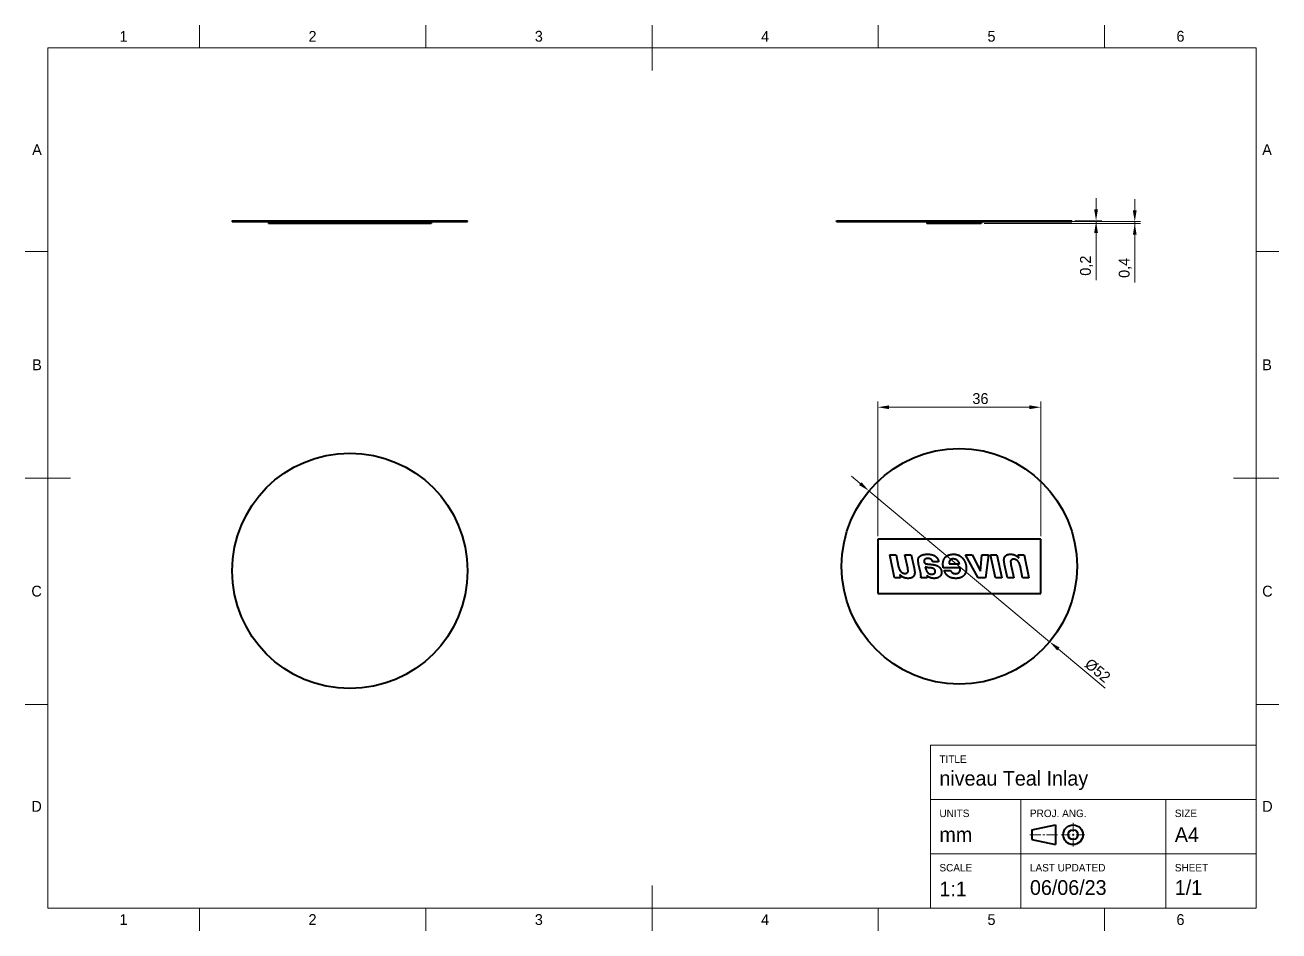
# Model space of a CAD drawing. Header units: millimetres. Extents: x 15 to 292, y 5 to 205.
import ezdxf

# ---------------------------------------------------------------- set-up
doc = ezdxf.new("R2010")
doc.units = ezdxf.units.MM
for name, color, linetype in [('Annotations', 7, 'Continuous'), ('Border', 7, 'Continuous'), ('Geometries', 7, 'Continuous')]:
    doc.layers.add(name, color=color, linetype=linetype)
doc.styles.add('Shapr0', font='txt', dxfattribs={"height": 2.3925})
doc.styles.add('Shapr1', font='txt', dxfattribs={"height": 2.3925})
doc.styles.add('Shapr3', font='txt', dxfattribs={"height": 2.3925})
doc.styles.add('Shapr5', font='txt', dxfattribs={"height": 2.3925})
doc.dimstyles.new('ISO-25', dxfattribs={"dimtxt": 2.5, "dimasz": 2.5, "dimexe": 1.25, "dimexo": 0.625, "dimtad": 1, "dimtxsty": 'Standard', "dimcen": 2.5, "dimadec": 0, "dimazin": 0, "dimtfac": 1, "dimtmove": 0, "dimatfit": 3, "dimfxl": 1, "dimarcsym": 0})

# ---------------------------------------------------------------- blocks, each defined once
blk = doc.blocks.new('*D2')
at = {"layer": 'Annotations', "color": 0, "linetype": 'Continuous', "lineweight": 15}
for p, q in [((199.51, 103.76), (197.59, 105.37)), ((201.43, 102.16), (241.35, 68.84)), ((243.27, 67.24), (253.59, 58.63))]:
    blk.add_line(p, q, dxfattribs=at)
at = {"layer": 'Annotations', "color": 0}
for points in [[(199.25, 103.44), (199.78, 104.08), (201.43, 102.16)], [(243.54, 67.56), (243.01, 66.92), (241.35, 68.84)]]:
    blk.add_solid(points, dxfattribs=at)
at = {"layer": 'Defpoints', "color": 0}
for p in [(201.43, 102.16), (241.35, 68.84)]:
    blk.add_point(p, dxfattribs=at)
at = {"layer": 'Annotations', "color": 0, "lineweight": 15, "insert": (251.95, 62.47), "char_height": 2.393, "attachment_point": 5, "rotation": 320.148, "style": 'Shapr5'}
blk.add_mtext('\\A1;%%c52', dxfattribs=at)
blk = doc.blocks.new('*D3')
at = {"layer": 'Annotations', "color": 0, "linetype": 'Continuous', "lineweight": 15}
for p, q in [((203.39, 92.13), (203.39, 121.87)), ((236.89, 120.62), (205.89, 120.62)), ((239.39, 92.13), (239.39, 121.87))]:
    blk.add_line(p, q, dxfattribs=at)
at = {"layer": 'Annotations', "color": 0}
for points in [[(205.89, 121.04), (205.89, 120.21), (203.39, 120.62)], [(236.89, 120.21), (236.89, 121.04), (239.39, 120.62)]]:
    blk.add_solid(points, dxfattribs=at)
at = {"layer": 'Defpoints', "color": 0}
for p in [(203.39, 120.62), (203.39, 91.5), (239.39, 91.5)]:
    blk.add_point(p, dxfattribs=at)
at = {"layer": 'Annotations', "color": 0, "lineweight": 15, "insert": (226.06, 122.52), "char_height": 2.393, "attachment_point": 5, "style": 'Shapr5'}
blk.add_mtext('\\A1;36', dxfattribs=at)
blk = doc.blocks.new('*D4')
at = {"layer": 'Annotations', "color": 0, "linetype": 'Continuous', "lineweight": 15}
for p, q in [((251.6, 164.3), (251.6, 166.8)), ((246.88, 161.8), (252.85, 161.8)), ((246.88, 161.6), (252.85, 161.6)), ((251.6, 161.6), (251.6, 161.8)), ((251.6, 161.6), (251.6, 148.67)), ((251.6, 159.1), (251.6, 156.6))]:
    blk.add_line(p, q, dxfattribs=at)
at = {"layer": 'Annotations', "color": 0}
for points in [[(251.19, 164.3), (252.02, 164.3), (251.6, 161.8)], [(252.02, 159.1), (251.19, 159.1), (251.6, 161.6)]]:
    blk.add_solid(points, dxfattribs=at)
at = {"layer": 'Defpoints', "color": 0}
for p in [(246.25, 161.8), (246.25, 161.6), (251.6, 161.8)]:
    blk.add_point(p, dxfattribs=at)
at = {"layer": 'Annotations', "color": 0, "lineweight": 15, "insert": (249.48, 151.88), "char_height": 2.393, "attachment_point": 5, "rotation": 90, "style": 'Shapr3'}
blk.add_mtext('\\A1;0,2', dxfattribs=at)
blk = doc.blocks.new('*D5')
at = {"layer": 'Annotations', "color": 0, "linetype": 'Continuous', "lineweight": 15}
for p, q in [((260.15, 164.1), (260.15, 166.6)), ((226.88, 161.6), (261.4, 161.6)), ((226.88, 161.2), (261.4, 161.2)), ((260.15, 161.2), (260.15, 161.6)), ((260.15, 161.2), (260.15, 148.14)), ((260.15, 158.7), (260.15, 156.2))]:
    blk.add_line(p, q, dxfattribs=at)
at = {"layer": 'Annotations', "color": 0}
for points in [[(259.73, 164.1), (260.57, 164.1), (260.15, 161.6)], [(260.57, 158.7), (259.73, 158.7), (260.15, 161.2)]]:
    blk.add_solid(points, dxfattribs=at)
at = {"layer": 'Defpoints', "color": 0}
for p in [(226.25, 161.6), (226.25, 161.2), (260.15, 161.6)]:
    blk.add_point(p, dxfattribs=at)
at = {"layer": 'Annotations', "color": 0, "lineweight": 15, "insert": (258.03, 151.4), "char_height": 2.393, "attachment_point": 5, "rotation": 90, "style": 'Shapr3'}
blk.add_mtext('\\A1;0,4', dxfattribs=at)
blk = doc.blocks.new('*U6')
at = {"layer": 'Border', "linetype": 'Continuous', "lineweight": 15}
for p, q in [((287, 46), (215, 46)), ((215, 10), (215, 46)), ((287, 10), (287, 46)), ((287, 34), (215, 34)), ((235, 10), (235, 34)), ((267, 10), (267, 34)), ((246.53, 26.88), (246.53, 28.83)), ((237, 26.23), (239.38, 26.23)), ((239.82, 26.23), (240.25, 26.23)), ((243.07, 26.23), (240.68, 26.23)), ((245.88, 26.23), (243.93, 26.23)), ((246.32, 26.23), (246.75, 26.23)), ((246.53, 26.02), (246.53, 26.45)), ((246.53, 25.58), (246.53, 23.63)), ((247.18, 26.23), (249.13, 26.23)), ((287, 22), (215, 22)), ((287, 10), (215, 10))]:
    blk.add_line(p, q, dxfattribs=at)
at = {"layer": 'Border', "linetype": 'Continuous', "lineweight": 40}
for p, q in [((237.43, 27.32), (242.63, 28.4)), ((242.63, 28.4), (242.63, 24.07)), ((237.43, 27.32), (237.43, 25.15)), ((237.43, 25.15), (242.63, 24.07))]:
    blk.add_line(p, q, dxfattribs=at)
for radius in [2.17, 1.08]:
    blk.add_circle((246.53, 26.23), radius, dxfattribs=at)

msp = doc.modelspace()

# ---------------------------------------------------------------- linework, layer by layer
at = {"layer": 'Border', "linetype": 'Continuous', "lineweight": 15}
for p, q in [((53.5, 200), (53.5, 205)), ((103.5, 200), (103.5, 205)), ((153.5, 195), (153.5, 205)), ((203.5, 200), (203.5, 205)), ((253.5, 200), (253.5, 205)), ((287, 200), (20, 200)), ((20, 200), (20, 10)), ((287, 10), (287, 200)), ((20, 155), (15, 155)), ((287, 155), (292, 155)), ((25, 105), (15, 105)), ((282, 105), (292, 105)), ((20, 55), (15, 55)), ((287, 55), (292, 55)), ((153.5, 15), (153.5, 5)), ((20, 10), (287, 10)), ((53.5, 10), (53.5, 5)), ((103.5, 10), (103.5, 5)), ((203.5, 10), (203.5, 5)), ((253.5, 10), (253.5, 5))]:
    msp.add_line(p, q, dxfattribs=at)
at = {"layer": 'Geometries', "linetype": 'Continuous', "lineweight": 40}
for p, q in [((60.75, 161.6), (60.75, 161.8)), ((60.75, 161.8), (112.75, 161.8)), ((60.75, 161.6), (68.75, 161.6)), ((68.75, 161.6), (68.75, 161.2)), ((68.75, 161.6), (104.75, 161.6)), ((104.75, 161.2), (68.75, 161.2)), ((104.75, 161.6), (104.75, 161.2)), ((104.75, 161.6), (112.75, 161.6)), ((112.75, 161.6), (112.75, 161.8)), ((194.25, 161.6), (194.25, 161.8)), ((194.25, 161.8), (246.25, 161.8)), ((194.25, 161.6), (214.25, 161.6)), ((214.25, 161.6), (214.25, 161.2)), ((214.25, 161.6), (226.25, 161.6)), ((226.25, 161.2), (214.25, 161.2)), ((226.25, 161.6), (226.25, 161.2)), ((226.25, 161.6), (246.25, 161.6)), ((246.25, 161.6), (246.25, 161.8)), ((203.393, 91.501), (203.393, 79.501)), ((239.393, 91.501), (203.393, 91.501)), ((239.393, 79.501), (239.393, 91.501)), ((206.03, 88.034), (207.422, 88.034)), ((207.089, 82.965), (206.03, 88.034)), ((207.422, 88.034), (207.991, 85.337)), ((209.373, 88.034), (210.765, 88.034)), ((209.991, 85.063), (209.373, 88.034)), ((210.765, 88.034), (211.393, 85.063)), ((212.863, 83.945), (212.412, 85.984)), ((216.814, 86.494), (215.51, 86.494)), ((219.118, 86.043), (221.442, 86.043)), ((222.795, 88.034), (224.265, 88.034)), ((225.569, 82.965), (222.795, 88.034)), ((224.265, 88.034), (226.059, 84.426)), ((226.079, 84.426), (226.393, 88.034)), ((226.393, 88.034), (227.824, 88.034)), ((227.824, 88.034), (227.157, 82.965)), ((229.373, 82.965), (228.295, 88.034)), ((228.295, 88.034), (229.697, 88.034)), ((229.697, 88.034), (230.765, 82.965)), ((232.03, 82.965), (231.403, 85.935)), ((232.804, 85.935), (233.422, 82.965)), ((234.373, 88.034), (235.706, 88.034)), ((234.53, 87.328), (234.373, 88.034)), ((234.51, 87.328), (234.53, 87.328)), ((235.706, 88.034), (236.755, 82.965)), ((208.265, 83.671), (208.422, 82.965)), ((208.285, 83.671), (208.265, 83.671)), ((213.873, 85.396), (214.01, 84.906)), ((214.275, 83.465), (214.275, 82.965)), ((221.589, 85.161), (217.854, 85.161)), ((218.05, 84.573), (219.442, 84.573)), ((221.599, 84.867), (221.599, 84.994)), ((226.059, 84.426), (226.079, 84.426)), ((235.373, 82.965), (234.804, 85.661)), ((208.422, 82.965), (207.089, 82.965)), ((214.275, 82.965), (212.883, 82.965)), ((227.157, 82.965), (225.569, 82.965)), ((230.765, 82.965), (229.373, 82.965)), ((233.422, 82.965), (232.03, 82.965)), ((236.755, 82.965), (235.373, 82.965)), ((203.393, 79.501), (239.393, 79.501))]:
    msp.add_line(p, q, dxfattribs=at)
at = {"layer": 'Geometries', "linetype": 'Continuous', "lineweight": 40, "flags": 128}
for points in [[(212.304, 86.837), (212.304, 86.868), (212.304, 86.898), (212.305, 86.927), (212.306, 86.956), (212.308, 86.985), (212.31, 87.012), (212.312, 87.04), (212.316, 87.067), (212.319, 87.093), (212.324, 87.119), (212.328, 87.146), (212.334, 87.171), (212.34, 87.196), (212.346, 87.221), (212.353, 87.246), (212.361, 87.27), (212.369, 87.293), (212.377, 87.316), (212.386, 87.339), (212.396, 87.361), (212.406, 87.382), (212.416, 87.404), (212.427, 87.424), (212.439, 87.445), (212.451, 87.465), (212.464, 87.484), (212.477, 87.503), (212.491, 87.522), (212.505, 87.54), (212.519, 87.558), (212.534, 87.576), (212.549, 87.593), (212.569, 87.615), (212.589, 87.637), (212.61, 87.658), (212.631, 87.678), (212.652, 87.698), (212.674, 87.717), (212.697, 87.736), (212.718, 87.753), (212.739, 87.77), (212.761, 87.786), (212.783, 87.802), (212.805, 87.817), (212.828, 87.832), (212.854, 87.848), (212.88, 87.863), (212.906, 87.878), (212.933, 87.893), (212.96, 87.907), (212.988, 87.92), (213.016, 87.933), (213.047, 87.947), (213.079, 87.96), (213.111, 87.973), (213.143, 87.986), (213.176, 87.998), (213.215, 88.011), (213.254, 88.024), (213.294, 88.036), (213.334, 88.048), (213.375, 88.059), (213.416, 88.07), (213.455, 88.079), (213.494, 88.087), (213.534, 88.095), (213.574, 88.103), (213.615, 88.11), (213.649, 88.115), (213.683, 88.12), (213.718, 88.124), (213.752, 88.129), (213.786, 88.133), (213.82, 88.137), (213.874, 88.142), (213.927, 88.148), (213.98, 88.152), (214.031, 88.156), (214.081, 88.16), (214.132, 88.163), (214.182, 88.165), (214.232, 88.167), (214.28, 88.169), (214.329, 88.17), (214.377, 88.171), (214.424, 88.171), (214.481, 88.17), (214.537, 88.169), (214.594, 88.167), (214.649, 88.164), (214.705, 88.161), (214.76, 88.157), (214.813, 88.152), (214.865, 88.147), (214.917, 88.141), (214.969, 88.134), (215.021, 88.127), (215.072, 88.119), (215.124, 88.111), (215.175, 88.101), (215.21, 88.095), (215.246, 88.087), (215.281, 88.08), (215.316, 88.072), (215.351, 88.063), (215.385, 88.055), (215.419, 88.045), (215.452, 88.036), (215.485, 88.026), (215.52, 88.014), (215.555, 88.003), (215.59, 87.99), (215.624, 87.977), (215.658, 87.964), (215.691, 87.95), (215.723, 87.937), (215.754, 87.923), (215.785, 87.909), (215.815, 87.894), (215.845, 87.879), (215.875, 87.863), (215.904, 87.847), (215.934, 87.83), (215.962, 87.813), (215.991, 87.796), (216.019, 87.778), (216.046, 87.76), (216.073, 87.742), (216.099, 87.723), (216.128, 87.702), (216.156, 87.68), (216.183, 87.658), (216.21, 87.635), (216.236, 87.612), (216.263, 87.588), (216.287, 87.566), (216.311, 87.542), (216.334, 87.518), (216.357, 87.494), (216.38, 87.469), (216.402, 87.444), (216.424, 87.418), (216.446, 87.392), (216.467, 87.365), (216.487, 87.338), (216.503, 87.317), (216.519, 87.295), (216.535, 87.272), (216.55, 87.25), (216.565, 87.226), (216.582, 87.198), (216.599, 87.169), (216.615, 87.14), (216.63, 87.11), (216.646, 87.079), (216.66, 87.048), (216.673, 87.018), (216.686, 86.987), (216.698, 86.956), (216.71, 86.925), (216.721, 86.893), (216.732, 86.859), (216.743, 86.823), (216.754, 86.788), (216.763, 86.752), (216.772, 86.715), (216.781, 86.678), (216.789, 86.642), (216.796, 86.606), (216.802, 86.569), (216.809, 86.532), (216.814, 86.494)], [(212.412, 85.984), (212.403, 86.028), (212.394, 86.071), (212.385, 86.114), (212.377, 86.156), (212.369, 86.198), (212.362, 86.239), (212.355, 86.279), (212.349, 86.316), (212.344, 86.353), (212.339, 86.388), (212.334, 86.424), (212.329, 86.459), (212.325, 86.494), (212.322, 86.528), (212.318, 86.561), (212.315, 86.595), (212.313, 86.628), (212.31, 86.66), (212.309, 86.692), (212.307, 86.729), (212.305, 86.766), (212.305, 86.802), (212.304, 86.837)], [(215.51, 86.494), (215.506, 86.518), (215.501, 86.541), (215.496, 86.564), (215.49, 86.586), (215.484, 86.608), (215.477, 86.63), (215.47, 86.65), (215.463, 86.669), (215.456, 86.689), (215.448, 86.708), (215.44, 86.726), (215.431, 86.746), (215.421, 86.765), (215.411, 86.783), (215.401, 86.801), (215.39, 86.819), (215.379, 86.837), (215.368, 86.853), (215.356, 86.868), (215.344, 86.884), (215.332, 86.899), (215.32, 86.914), (215.306, 86.929), (215.292, 86.944), (215.277, 86.958), (215.262, 86.972), (215.246, 86.986), (215.231, 86.999), (215.215, 87.012), (215.199, 87.023), (215.183, 87.035), (215.167, 87.046), (215.15, 87.057), (215.125, 87.072), (215.1, 87.086), (215.075, 87.099), (215.05, 87.112), (215.024, 87.125), (214.998, 87.136), (214.972, 87.147), (214.946, 87.158), (214.919, 87.168), (214.892, 87.177), (214.864, 87.185), (214.837, 87.193), (214.809, 87.201), (214.781, 87.207), (214.753, 87.213), (214.725, 87.218), (214.697, 87.223), (214.667, 87.227), (214.638, 87.231), (214.608, 87.234), (214.578, 87.236), (214.547, 87.238), (214.517, 87.239), (214.486, 87.239), (214.458, 87.239), (214.43, 87.239), (214.401, 87.237), (214.373, 87.236), (214.344, 87.234), (214.315, 87.231), (214.286, 87.228), (214.256, 87.224), (214.227, 87.22), (214.205, 87.217), (214.183, 87.213), (214.161, 87.21), (214.14, 87.205), (214.119, 87.2), (214.097, 87.195), (214.077, 87.189), (214.054, 87.182), (214.031, 87.175), (214.009, 87.167), (213.987, 87.158), (213.965, 87.149), (213.945, 87.14), (213.926, 87.131), (213.907, 87.121), (213.888, 87.111), (213.87, 87.101), (213.852, 87.089), (213.834, 87.078), (213.819, 87.067), (213.803, 87.055), (213.789, 87.043), (213.774, 87.03), (213.76, 87.018), (213.746, 87.004), (213.734, 86.991), (213.721, 86.978), (213.709, 86.964), (213.698, 86.949), (213.689, 86.938), (213.68, 86.926), (213.672, 86.914), (213.664, 86.901), (213.657, 86.888), (213.65, 86.875), (213.643, 86.861), (213.637, 86.846), (213.631, 86.832), (213.626, 86.817), (213.622, 86.801), (213.617, 86.786), (213.613, 86.77), (213.61, 86.753), (213.607, 86.736), (213.605, 86.718), (213.602, 86.7), (213.601, 86.682), (213.6, 86.663), (213.599, 86.645), (213.599, 86.625), (213.599, 86.606), (213.599, 86.585), (213.6, 86.564), (213.602, 86.543), (213.604, 86.523), (213.606, 86.504), (213.609, 86.485), (213.613, 86.466), (213.617, 86.448), (213.621, 86.431), (213.626, 86.414), (213.631, 86.397), (213.637, 86.381), (213.644, 86.366), (213.65, 86.35), (213.658, 86.336), (213.665, 86.322), (213.674, 86.308), (213.682, 86.295), (213.692, 86.283), (213.701, 86.271), (213.711, 86.259), (213.722, 86.248), (213.733, 86.237), (213.745, 86.227), (213.758, 86.215), (213.773, 86.204), (213.787, 86.193), (213.803, 86.182), (213.819, 86.172), (213.836, 86.162), (213.853, 86.152), (213.871, 86.143), (213.891, 86.133), (213.911, 86.124), (213.932, 86.115), (213.953, 86.107), (213.976, 86.098), (213.998, 86.09), (214.019, 86.084), (214.039, 86.078), (214.06, 86.072), (214.082, 86.066), (214.104, 86.06), (214.127, 86.055), (214.149, 86.049), (214.173, 86.044), (214.196, 86.039), (214.225, 86.033), (214.255, 86.028), (214.285, 86.022), (214.316, 86.017), (214.347, 86.012), (214.38, 86.007), (214.411, 86.003), (214.444, 85.999), (214.476, 85.995), (214.51, 85.991), (214.544, 85.987), (214.578, 85.984), (214.613, 85.98), (214.648, 85.977), (214.684, 85.974), (214.721, 85.971), (214.759, 85.968), (214.798, 85.964), (214.837, 85.961), (214.877, 85.957), (214.918, 85.953), (214.959, 85.949), (215.001, 85.945), (215.043, 85.941), (215.087, 85.936), (215.13, 85.932), (215.175, 85.927), (215.22, 85.922), (215.266, 85.917), (215.309, 85.912), (215.352, 85.907), (215.396, 85.902), (215.44, 85.897), (215.485, 85.892), (215.53, 85.886)], [(215.53, 85.886), (215.573, 85.881), (215.616, 85.876), (215.658, 85.87), (215.7, 85.863), (215.742, 85.856), (215.782, 85.849), (215.823, 85.842), (215.867, 85.833), (215.91, 85.824), (215.953, 85.814), (215.995, 85.804), (216.037, 85.794), (216.078, 85.783), (216.119, 85.772), (216.159, 85.76), (216.198, 85.748), (216.237, 85.735), (216.275, 85.722), (216.312, 85.709), (216.349, 85.695), (216.385, 85.681), (216.418, 85.667), (216.45, 85.653), (216.482, 85.639), (216.514, 85.624), (216.545, 85.609), (216.575, 85.594), (216.605, 85.578), (216.638, 85.56), (216.67, 85.542), (216.701, 85.523), (216.732, 85.504), (216.763, 85.485), (216.792, 85.464), (216.822, 85.444), (216.85, 85.423), (216.878, 85.402), (216.906, 85.38), (216.932, 85.358), (216.958, 85.336), (216.984, 85.313), (217.008, 85.29), (217.032, 85.267), (217.054, 85.244), (217.076, 85.221), (217.098, 85.197), (217.118, 85.173), (217.138, 85.149), (217.157, 85.126), (217.175, 85.102), (217.192, 85.078), (217.209, 85.054), (217.225, 85.029), (217.242, 85.003), (217.258, 84.976), (217.273, 84.949), (217.288, 84.921), (217.302, 84.894), (217.316, 84.865), (217.328, 84.838), (217.34, 84.811), (217.351, 84.784), (217.362, 84.756), (217.372, 84.728), (217.382, 84.697), (217.392, 84.667), (217.401, 84.636), (217.409, 84.605), (217.417, 84.573), (217.424, 84.541), (217.43, 84.51), (217.435, 84.48), (217.44, 84.448), (217.445, 84.417), (217.449, 84.385), (217.452, 84.351), (217.455, 84.317), (217.458, 84.282), (217.46, 84.247), (217.461, 84.212), (217.461, 84.176), (217.461, 84.147), (217.461, 84.119), (217.46, 84.091), (217.458, 84.063), (217.456, 84.035), (217.453, 84.008), (217.449, 83.978), (217.445, 83.948), (217.44, 83.918), (217.434, 83.888), (217.428, 83.859), (217.421, 83.83), (217.413, 83.801), (217.405, 83.774), (217.397, 83.748), (217.388, 83.722), (217.379, 83.696), (217.369, 83.67), (217.358, 83.644), (217.348, 83.62), (217.337, 83.596), (217.325, 83.572), (217.313, 83.549), (217.3, 83.526), (217.286, 83.503), (217.272, 83.481), (217.258, 83.459), (217.242, 83.436), (217.226, 83.413), (217.208, 83.391), (217.191, 83.369), (217.172, 83.348), (217.153, 83.327), (217.135, 83.307), (217.116, 83.287), (217.096, 83.268), (217.075, 83.249), (217.054, 83.23), (217.033, 83.212), (217.011, 83.194), (216.988, 83.177), (216.964, 83.159), (216.939, 83.141), (216.914, 83.124), (216.888, 83.107), (216.862, 83.091), (216.834, 83.075), (216.808, 83.061), (216.781, 83.046), (216.753, 83.032), (216.725, 83.019), (216.697, 83.006), (216.667, 82.993), (216.638, 82.98), (216.607, 82.968), (216.58, 82.958), (216.552, 82.948), (216.523, 82.938), (216.494, 82.929), (216.465, 82.92), (216.435, 82.911), (216.405, 82.903), (216.374, 82.896), (216.343, 82.889), (216.312, 82.882), (216.28, 82.876), (216.248, 82.87), (216.215, 82.865), (216.183, 82.86), (216.15, 82.856), (216.116, 82.852), (216.082, 82.849), (216.047, 82.846), (216.011, 82.843), (215.976, 82.841), (215.939, 82.84), (215.903, 82.838), (215.865, 82.838), (215.828, 82.837), (215.79, 82.838), (215.753, 82.838), (215.715, 82.84), (215.678, 82.842), (215.641, 82.844), (215.605, 82.847), (215.568, 82.85), (215.532, 82.854), (215.489, 82.86), (215.446, 82.866), (215.403, 82.873), (215.36, 82.881), (215.318, 82.889), (215.276, 82.899), (215.239, 82.907), (215.203, 82.916), (215.167, 82.926), (215.132, 82.936), (215.096, 82.947), (215.061, 82.958), (215.026, 82.97), (214.992, 82.982), (214.957, 82.995), (214.922, 83.008), (214.888, 83.023), (214.854, 83.037), (214.82, 83.053), (214.787, 83.069), (214.755, 83.086), (214.722, 83.103), (214.691, 83.121), (214.66, 83.14), (214.629, 83.159), (214.599, 83.179), (214.569, 83.199), (214.541, 83.22), (214.512, 83.242), (214.485, 83.264), (214.457, 83.286), (214.43, 83.31), (214.403, 83.334), (214.376, 83.359), (214.35, 83.384), (214.325, 83.411), (214.3, 83.437), (214.275, 83.465)], [(217.854, 85.161), (217.844, 85.212), (217.836, 85.262), (217.828, 85.313), (217.82, 85.363), (217.813, 85.412), (217.807, 85.46), (217.801, 85.508), (217.796, 85.556), (217.792, 85.603), (217.788, 85.651), (217.784, 85.698), (217.781, 85.745), (217.779, 85.792), (217.777, 85.838), (217.776, 85.884), (217.775, 85.93), (217.775, 85.975), (217.776, 86.02), (217.777, 86.065), (217.779, 86.109), (217.781, 86.152), (217.784, 86.195), (217.787, 86.238), (217.791, 86.276), (217.795, 86.315), (217.8, 86.352), (217.805, 86.39), (217.811, 86.427), (217.817, 86.464), (217.823, 86.499), (217.83, 86.534), (217.837, 86.569), (217.845, 86.603), (217.854, 86.637), (217.862, 86.67), (217.871, 86.703), (217.881, 86.735), (217.891, 86.767), (217.903, 86.805), (217.916, 86.842), (217.93, 86.878), (217.944, 86.914), (217.959, 86.95), (217.974, 86.985), (217.989, 87.018), (218.005, 87.051), (218.021, 87.083), (218.038, 87.115), (218.055, 87.146), (218.072, 87.176), (218.09, 87.207), (218.109, 87.237), (218.128, 87.267), (218.149, 87.298), (218.169, 87.327), (218.191, 87.356), (218.213, 87.385), (218.235, 87.413), (218.257, 87.44), (218.279, 87.466), (218.302, 87.491), (218.325, 87.517), (218.348, 87.541), (218.372, 87.565), (218.397, 87.589), (218.422, 87.612), (218.449, 87.636), (218.476, 87.659), (218.503, 87.682), (218.531, 87.704), (218.56, 87.726), (218.589, 87.747), (218.617, 87.767), (218.646, 87.786), (218.675, 87.805), (218.704, 87.824), (218.734, 87.841), (218.764, 87.859), (218.795, 87.876), (218.826, 87.892), (218.859, 87.909), (218.893, 87.925), (218.927, 87.941), (218.961, 87.956), (218.996, 87.97), (219.032, 87.984), (219.066, 87.997), (219.101, 88.01), (219.136, 88.022), (219.172, 88.033), (219.208, 88.044), (219.243, 88.055), (219.279, 88.065), (219.316, 88.074), (219.352, 88.083), (219.396, 88.094), (219.441, 88.103), (219.486, 88.112), (219.531, 88.12), (219.577, 88.128), (219.623, 88.135), (219.669, 88.142), (219.716, 88.147), (219.764, 88.152), (219.812, 88.157), (219.86, 88.161), (219.909, 88.164), (219.955, 88.167), (220.002, 88.168), (220.049, 88.17), (220.096, 88.171), (220.144, 88.171), (220.187, 88.17), (220.23, 88.169), (220.273, 88.168), (220.315, 88.166), (220.357, 88.163), (220.399, 88.16), (220.441, 88.156), (220.482, 88.151), (220.525, 88.146), (220.567, 88.14), (220.61, 88.134), (220.652, 88.126), (220.693, 88.118), (220.734, 88.11), (220.774, 88.101), (220.812, 88.092), (220.851, 88.082), (220.889, 88.071), (220.927, 88.06), (220.965, 88.049), (221.002, 88.037), (221.039, 88.024), (221.078, 88.01), (221.116, 87.995), (221.154, 87.98), (221.192, 87.964), (221.229, 87.947), (221.266, 87.93), (221.301, 87.913), (221.336, 87.895), (221.37, 87.877), (221.404, 87.859), (221.438, 87.84), (221.471, 87.821), (221.504, 87.801), (221.536, 87.781), (221.57, 87.76), (221.603, 87.738), (221.636, 87.716), (221.669, 87.693), (221.701, 87.67), (221.733, 87.647), (221.767, 87.62), (221.8, 87.594), (221.833, 87.567), (221.866, 87.539), (221.898, 87.511), (221.93, 87.482), (221.961, 87.453), (221.99, 87.425), (222.017, 87.398), (222.045, 87.369), (222.072, 87.341), (222.098, 87.312), (222.125, 87.282), (222.152, 87.25), (222.179, 87.218), (222.206, 87.185), (222.232, 87.152), (222.258, 87.118), (222.284, 87.084), (222.308, 87.05), (222.333, 87.015), (222.358, 86.978), (222.382, 86.941), (222.407, 86.903), (222.43, 86.866), (222.453, 86.827), (222.476, 86.788), (222.498, 86.749), (222.519, 86.71), (222.541, 86.67), (222.561, 86.63), (222.581, 86.589), (222.601, 86.548), (222.619, 86.509), (222.636, 86.469), (222.653, 86.429), (222.67, 86.389), (222.686, 86.349), (222.705, 86.301), (222.722, 86.254), (222.739, 86.205), (222.755, 86.157), (222.771, 86.108), (222.786, 86.059), (222.8, 86.01), (222.812, 85.965), (222.824, 85.92), (222.835, 85.875), (222.846, 85.829), (222.856, 85.784), (222.865, 85.738), (222.874, 85.692), (222.882, 85.646), (222.889, 85.6), (222.896, 85.554), (222.903, 85.507), (222.908, 85.461), (222.913, 85.417), (222.917, 85.372), (222.921, 85.328), (222.924, 85.284), (222.927, 85.239), (222.929, 85.189), (222.931, 85.138), (222.932, 85.087), (222.932, 85.036), (222.932, 84.996), (222.931, 84.956), (222.93, 84.917), (222.928, 84.878), (222.926, 84.839), (222.924, 84.8), (222.921, 84.762), (222.917, 84.724), (222.913, 84.686), (222.909, 84.649), (222.904, 84.612), (222.899, 84.575), (222.893, 84.539), (222.887, 84.503), (222.88, 84.468), (222.873, 84.433), (222.866, 84.398), (222.858, 84.364), (222.849, 84.326), (222.839, 84.29), (222.829, 84.253), (222.818, 84.218), (222.806, 84.182), (222.794, 84.146), (222.781, 84.11), (222.767, 84.075), (222.753, 84.041), (222.739, 84.007), (222.724, 83.973), (222.708, 83.94), (222.694, 83.91), (222.679, 83.88), (222.663, 83.851), (222.647, 83.822), (222.631, 83.794), (222.614, 83.766), (222.596, 83.736), (222.577, 83.706), (222.557, 83.677), (222.537, 83.648), (222.517, 83.62), (222.496, 83.592), (222.474, 83.565), (222.454, 83.541), (222.434, 83.517), (222.413, 83.493), (222.392, 83.469), (222.37, 83.447), (222.348, 83.424), (222.323, 83.4), (222.298, 83.376), (222.273, 83.353), (222.247, 83.331), (222.22, 83.308), (222.194, 83.287), (222.166, 83.266), (222.141, 83.247), (222.115, 83.228), (222.089, 83.21), (222.063, 83.193), (222.036, 83.176), (222.009, 83.159), (221.979, 83.141), (221.948, 83.124), (221.917, 83.107), (221.886, 83.091), (221.854, 83.075), (221.822, 83.06), (221.789, 83.045), (221.758, 83.032), (221.728, 83.02), (221.696, 83.008), (221.665, 82.996), (221.633, 82.985), (221.601, 82.974), (221.561, 82.961), (221.521, 82.949), (221.48, 82.938), (221.439, 82.927), (221.397, 82.917), (221.355, 82.907), (221.313, 82.898), (221.274, 82.89), (221.234, 82.883), (221.194, 82.876), (221.154, 82.87), (221.113, 82.865), (221.073, 82.86), (221.031, 82.855), (220.989, 82.851), (220.947, 82.848), (220.905, 82.845), (220.862, 82.842), (220.819, 82.84), (220.778, 82.839), (220.737, 82.838), (220.695, 82.837), (220.654, 82.837), (220.612, 82.838), (220.565, 82.839), (220.518, 82.84), (220.471, 82.841), (220.425, 82.843), (220.38, 82.846), (220.335, 82.849), (220.29, 82.852), (220.25, 82.855), (220.21, 82.859), (220.171, 82.863), (220.132, 82.868), (220.093, 82.873), (220.055, 82.878), (220.018, 82.883), (219.98, 82.889), (219.944, 82.895), (219.907, 82.902), (219.871, 82.909), (219.836, 82.916), (219.795, 82.925), (219.754, 82.935), (219.714, 82.945), (219.674, 82.955), (219.638, 82.965), (219.602, 82.976), (219.567, 82.987), (219.532, 82.998), (219.498, 83.01), (219.463, 83.023), (219.43, 83.036), (219.393, 83.05), (219.357, 83.065), (219.321, 83.081), (219.286, 83.097), (219.251, 83.114), (219.217, 83.131), (219.183, 83.149), (219.15, 83.167), (219.117, 83.186), (219.085, 83.206), (219.053, 83.225), (219.023, 83.245), (218.992, 83.266), (218.962, 83.287), (218.931, 83.31), (218.899, 83.334), (218.868, 83.358), (218.838, 83.383), (218.808, 83.409), (218.779, 83.435), (218.751, 83.46), (218.724, 83.486), (218.698, 83.512), (218.672, 83.538), (218.646, 83.565), (218.621, 83.592), (218.596, 83.62), (218.571, 83.649), (218.547, 83.678), (218.524, 83.707), (218.501, 83.737), (218.479, 83.766), (218.457, 83.797), (218.435, 83.827), (218.412, 83.861), (218.389, 83.896), (218.367, 83.93), (218.345, 83.966), (218.323, 84.002), (218.302, 84.039), (218.282, 84.074), (218.262, 84.109), (218.243, 84.145), (218.224, 84.182), (218.205, 84.219), (218.187, 84.257), (218.168, 84.295), (218.15, 84.333), (218.133, 84.372), (218.115, 84.412), (218.098, 84.452), (218.082, 84.491), (218.066, 84.532), (218.05, 84.573)], [(221.442, 86.043), (221.427, 86.084), (221.411, 86.124), (221.394, 86.165), (221.377, 86.204), (221.36, 86.244), (221.341, 86.283), (221.324, 86.319), (221.305, 86.355), (221.286, 86.391), (221.267, 86.426), (221.247, 86.462), (221.232, 86.486), (221.217, 86.511), (221.201, 86.535), (221.185, 86.558), (221.169, 86.581), (221.152, 86.603), (221.135, 86.625), (221.118, 86.647), (221.1, 86.668), (221.081, 86.689), (221.062, 86.71), (221.043, 86.73), (221.023, 86.75), (221.002, 86.77), (220.981, 86.789), (220.96, 86.808), (220.938, 86.826), (220.916, 86.844), (220.893, 86.861), (220.87, 86.878), (220.846, 86.895), (220.823, 86.91), (220.799, 86.925), (220.774, 86.94), (220.749, 86.954), (220.726, 86.966), (220.703, 86.978), (220.679, 86.99), (220.656, 87.001), (220.631, 87.012), (220.607, 87.022), (220.582, 87.032), (220.556, 87.042), (220.532, 87.051), (220.507, 87.059), (220.482, 87.067), (220.456, 87.074), (220.43, 87.08), (220.403, 87.087), (220.378, 87.092), (220.352, 87.097), (220.326, 87.101), (220.3, 87.105), (220.273, 87.109), (220.246, 87.112), (220.219, 87.115), (220.191, 87.117), (220.163, 87.119), (220.135, 87.12), (220.112, 87.121), (220.089, 87.122), (220.066, 87.122), (220.043, 87.122), (220.021, 87.121), (219.994, 87.121), (219.967, 87.119), (219.941, 87.118), (219.916, 87.116), (219.891, 87.114), (219.866, 87.111), (219.844, 87.108), (219.822, 87.105), (219.8, 87.101), (219.778, 87.097), (219.758, 87.093), (219.736, 87.088), (219.715, 87.083), (219.694, 87.077), (219.674, 87.071), (219.654, 87.064), (219.635, 87.057), (219.618, 87.05), (219.6, 87.043), (219.584, 87.036), (219.567, 87.028), (219.551, 87.019), (219.532, 87.009), (219.512, 86.997), (219.494, 86.986), (219.475, 86.974), (219.458, 86.962), (219.441, 86.949), (219.425, 86.936), (219.409, 86.923), (219.394, 86.909), (219.379, 86.895), (219.364, 86.88), (219.35, 86.865), (219.337, 86.85), (219.324, 86.834), (219.312, 86.818), (219.3, 86.802), (219.289, 86.785), (219.279, 86.768), (219.266, 86.747), (219.253, 86.724), (219.242, 86.702), (219.231, 86.679), (219.22, 86.656), (219.21, 86.632), (219.201, 86.608), (219.192, 86.584), (219.185, 86.562), (219.178, 86.54), (219.172, 86.517), (219.166, 86.494), (219.161, 86.471), (219.156, 86.448), (219.151, 86.424), (219.146, 86.389), (219.14, 86.354), (219.135, 86.319), (219.131, 86.283), (219.128, 86.248), (219.125, 86.212), (219.122, 86.179), (219.121, 86.145), (219.119, 86.111), (219.118, 86.077), (219.118, 86.043)], [(231.403, 85.935), (231.401, 85.947), (231.399, 85.96), (231.397, 85.973), (231.394, 85.987), (231.392, 86.001), (231.389, 86.016), (231.386, 86.031), (231.383, 86.047), (231.379, 86.064), (231.376, 86.079), (231.373, 86.095), (231.369, 86.111), (231.366, 86.128), (231.362, 86.144), (231.359, 86.161), (231.355, 86.179), (231.351, 86.196), (231.344, 86.232), (231.337, 86.268), (231.329, 86.305), (231.322, 86.343), (231.314, 86.382), (231.307, 86.42), (231.3, 86.458), (231.292, 86.507), (231.283, 86.556), (231.275, 86.604), (231.273, 86.623), (231.27, 86.641), (231.267, 86.659), (231.265, 86.676), (231.263, 86.693), (231.261, 86.709), (231.26, 86.725), (231.258, 86.74), (231.257, 86.754), (231.257, 86.768), (231.256, 86.782), (231.256, 86.795), (231.255, 86.807), (231.255, 86.818), (231.256, 86.829), (231.256, 86.841), (231.256, 86.852), (231.257, 86.886), (231.258, 86.92), (231.26, 86.954), (231.262, 86.987), (231.265, 87.019), (231.268, 87.051), (231.272, 87.081), (231.276, 87.11), (231.28, 87.139), (231.285, 87.168), (231.291, 87.196), (231.296, 87.224), (231.303, 87.251), (231.309, 87.278), (231.316, 87.305), (231.324, 87.331), (231.332, 87.356), (231.34, 87.381), (231.349, 87.406), (231.358, 87.43), (231.369, 87.458), (231.38, 87.485), (231.392, 87.511), (231.405, 87.537), (231.418, 87.562), (231.432, 87.587), (231.446, 87.611), (231.461, 87.634), (231.476, 87.657), (231.492, 87.68), (231.509, 87.702), (231.526, 87.724), (231.544, 87.745), (231.562, 87.766), (231.581, 87.786), (231.6, 87.805), (231.619, 87.824), (231.639, 87.843), (231.66, 87.861), (231.682, 87.878), (231.704, 87.896), (231.727, 87.912), (231.751, 87.928), (231.774, 87.944), (231.798, 87.959), (231.823, 87.973), (231.848, 87.987), (231.874, 88), (231.901, 88.013), (231.928, 88.026), (231.956, 88.038), (231.984, 88.049), (232.012, 88.06), (232.041, 88.07), (232.071, 88.08), (232.101, 88.089), (232.13, 88.098), (232.16, 88.106), (232.19, 88.113), (232.22, 88.12), (232.251, 88.127), (232.283, 88.133), (232.313, 88.138), (232.344, 88.143), (232.375, 88.148), (232.406, 88.152), (232.438, 88.155), (232.47, 88.159), (232.503, 88.162), (232.536, 88.164), (232.57, 88.166), (232.604, 88.168), (232.638, 88.169), (232.673, 88.17), (232.707, 88.171), (232.743, 88.171), (232.78, 88.17), (232.818, 88.17), (232.856, 88.168), (232.893, 88.166), (232.93, 88.164), (232.967, 88.161), (233.009, 88.157), (233.052, 88.152), (233.094, 88.147), (233.136, 88.141), (233.173, 88.134), (233.21, 88.128), (233.247, 88.121), (233.283, 88.113), (233.319, 88.104), (233.354, 88.095), (233.39, 88.086), (233.425, 88.076), (233.458, 88.066), (233.491, 88.055), (233.523, 88.044), (233.556, 88.033), (233.588, 88.02), (233.62, 88.008), (233.657, 87.992), (233.694, 87.976), (233.73, 87.959), (233.766, 87.942), (233.798, 87.925), (233.83, 87.908), (233.861, 87.891), (233.893, 87.873), (233.923, 87.854), (233.954, 87.835), (233.984, 87.815), (234.014, 87.795), (234.042, 87.775), (234.07, 87.755), (234.098, 87.734), (234.126, 87.713), (234.153, 87.691), (234.18, 87.668), (234.211, 87.641), (234.242, 87.614), (234.273, 87.585), (234.304, 87.556), (234.33, 87.53), (234.357, 87.502), (234.383, 87.475), (234.409, 87.446), (234.435, 87.418), (234.46, 87.388), (234.486, 87.358), (234.51, 87.328)], [(234.804, 85.661), (234.794, 85.705), (234.784, 85.748), (234.772, 85.791), (234.76, 85.834), (234.747, 85.878), (234.733, 85.92), (234.719, 85.961), (234.705, 86.001), (234.69, 86.041), (234.675, 86.081), (234.658, 86.121), (234.644, 86.154), (234.63, 86.187), (234.615, 86.22), (234.6, 86.252), (234.584, 86.284), (234.567, 86.315), (234.551, 86.344), (234.535, 86.372), (234.518, 86.4), (234.501, 86.428), (234.483, 86.455), (234.464, 86.483), (234.445, 86.51), (234.425, 86.537), (234.405, 86.563), (234.385, 86.589), (234.364, 86.614), (234.342, 86.639), (234.322, 86.661), (234.301, 86.683), (234.28, 86.704), (234.258, 86.725), (234.236, 86.745), (234.214, 86.765), (234.192, 86.784), (234.169, 86.802), (234.147, 86.819), (234.124, 86.836), (234.1, 86.853), (234.076, 86.869), (234.051, 86.885), (234.027, 86.9), (234.004, 86.914), (233.981, 86.927), (233.958, 86.939), (233.934, 86.952), (233.91, 86.963), (233.885, 86.975), (233.861, 86.985), (233.836, 86.995), (233.81, 87.004), (233.784, 87.013), (233.758, 87.021), (233.732, 87.029), (233.705, 87.036), (233.679, 87.042), (233.652, 87.048), (233.624, 87.053), (233.596, 87.057), (233.567, 87.061), (233.538, 87.065), (233.509, 87.068), (233.479, 87.07), (233.449, 87.071), (233.418, 87.072), (233.395, 87.073), (233.372, 87.073), (233.349, 87.072), (233.326, 87.071), (233.304, 87.069), (233.281, 87.066), (233.26, 87.063), (233.239, 87.06), (233.218, 87.055), (233.198, 87.051), (233.177, 87.045), (233.156, 87.039), (233.134, 87.032), (233.113, 87.024), (233.092, 87.016), (233.071, 87.007), (233.05, 86.997), (233.03, 86.988), (233.011, 86.978), (232.992, 86.967), (232.973, 86.955), (232.954, 86.944), (232.938, 86.933), (232.923, 86.923), (232.908, 86.912), (232.894, 86.901), (232.88, 86.89), (232.867, 86.879), (232.855, 86.867), (232.841, 86.853), (232.827, 86.839), (232.815, 86.825), (232.803, 86.81), (232.792, 86.795), (232.782, 86.78), (232.772, 86.765), (232.764, 86.749), (232.756, 86.733), (232.748, 86.717), (232.742, 86.7), (232.736, 86.684), (232.731, 86.666), (232.727, 86.649), (232.723, 86.631), (232.72, 86.614), (232.718, 86.595), (232.717, 86.577), (232.716, 86.566), (232.716, 86.554), (232.716, 86.543), (232.717, 86.53), (232.717, 86.518), (232.718, 86.505), (232.719, 86.491), (232.72, 86.476), (232.721, 86.459), (232.723, 86.443), (232.725, 86.425), (232.727, 86.407), (232.729, 86.389), (232.732, 86.37), (232.734, 86.35), (232.737, 86.33), (232.741, 86.309), (232.743, 86.292), (232.746, 86.275), (232.749, 86.257), (232.752, 86.239), (232.755, 86.222), (232.76, 86.197), (232.764, 86.173), (232.768, 86.15), (232.772, 86.128), (232.775, 86.106), (232.779, 86.085), (232.783, 86.065), (232.786, 86.045), (232.789, 86.025), (232.793, 86.005), (232.796, 85.987), (232.799, 85.969), (232.802, 85.952), (232.804, 85.935)], [(207.991, 85.337), (208.001, 85.294), (208.011, 85.251), (208.023, 85.208), (208.035, 85.166), (208.048, 85.123), (208.061, 85.081), (208.075, 85.041), (208.089, 85.001), (208.103, 84.961), (208.119, 84.922), (208.135, 84.882), (208.149, 84.85), (208.163, 84.817), (208.177, 84.784), (208.193, 84.752), (208.208, 84.721), (208.225, 84.69), (208.24, 84.661), (208.256, 84.633), (208.273, 84.605), (208.29, 84.578), (208.307, 84.551), (208.326, 84.523), (208.344, 84.496), (208.364, 84.47), (208.384, 84.443), (208.404, 84.418), (208.425, 84.393), (208.446, 84.368), (208.466, 84.346), (208.486, 84.324), (208.507, 84.303), (208.528, 84.282), (208.549, 84.262), (208.572, 84.242), (208.596, 84.221), (208.621, 84.2), (208.647, 84.18), (208.673, 84.161), (208.7, 84.142), (208.727, 84.124), (208.755, 84.106), (208.777, 84.093), (208.8, 84.08), (208.823, 84.067), (208.846, 84.055), (208.869, 84.043), (208.893, 84.031), (208.918, 84.02), (208.942, 84.01), (208.967, 84), (208.992, 83.991), (209.018, 83.983), (209.044, 83.975), (209.07, 83.968), (209.096, 83.961), (209.122, 83.955), (209.149, 83.95), (209.177, 83.945), (209.205, 83.94), (209.234, 83.936), (209.262, 83.933), (209.292, 83.93), (209.321, 83.928), (209.351, 83.927), (209.373, 83.926), (209.396, 83.926), (209.419, 83.926), (209.442, 83.926), (209.464, 83.927), (209.487, 83.929), (209.508, 83.931), (209.528, 83.934), (209.549, 83.938), (209.57, 83.942), (209.59, 83.946), (209.612, 83.952), (209.633, 83.958), (209.655, 83.964), (209.676, 83.972), (209.697, 83.98), (209.718, 83.988), (209.737, 83.997), (209.756, 84.006), (209.776, 84.016), (209.795, 84.027), (209.814, 84.038), (209.831, 84.048), (209.848, 84.059), (209.865, 84.07), (209.881, 84.082), (209.897, 84.094), (209.913, 84.107), (209.927, 84.119), (209.94, 84.131), (209.952, 84.143), (209.964, 84.155), (209.975, 84.167), (209.986, 84.18), (209.996, 84.193), (210.006, 84.208), (210.016, 84.223), (210.026, 84.238), (210.034, 84.254), (210.042, 84.27), (210.049, 84.286), (210.055, 84.302), (210.061, 84.319), (210.065, 84.336), (210.069, 84.353), (210.073, 84.371), (210.075, 84.388), (210.076, 84.397), (210.077, 84.405), (210.078, 84.414), (210.078, 84.423), (210.079, 84.431), (210.079, 84.44), (210.079, 84.449), (210.079, 84.458), (210.079, 84.469), (210.079, 84.48), (210.078, 84.491), (210.078, 84.503), (210.077, 84.516), (210.077, 84.53), (210.076, 84.544), (210.075, 84.558), (210.074, 84.574), (210.073, 84.589), (210.072, 84.605), (210.071, 84.621), (210.068, 84.646), (210.066, 84.672), (210.062, 84.697), (210.058, 84.725), (210.054, 84.754), (210.049, 84.782), (210.044, 84.81), (210.04, 84.837), (210.035, 84.865), (210.03, 84.892), (210.025, 84.919), (210.022, 84.938), (210.019, 84.956), (210.015, 84.973), (210.011, 84.99), (210.007, 85.006), (210.003, 85.021), (209.999, 85.036), (209.995, 85.05), (209.991, 85.063)], [(211.393, 85.063), (211.396, 85.051), (211.399, 85.039), (211.403, 85.026), (211.406, 85.012), (211.41, 84.998), (211.414, 84.983), (211.417, 84.968), (211.421, 84.952), (211.425, 84.936), (211.429, 84.918), (211.433, 84.9), (211.437, 84.882), (211.441, 84.863), (211.445, 84.844), (211.449, 84.824), (211.453, 84.804), (211.461, 84.769), (211.468, 84.733), (211.475, 84.696), (211.483, 84.658), (211.49, 84.62), (211.497, 84.582), (211.503, 84.544), (211.509, 84.508), (211.515, 84.471), (211.52, 84.435), (211.524, 84.399), (211.526, 84.38), (211.529, 84.362), (211.53, 84.344), (211.532, 84.327), (211.534, 84.31), (211.535, 84.294), (211.536, 84.275), (211.538, 84.257), (211.539, 84.24), (211.539, 84.223), (211.54, 84.208), (211.54, 84.196), (211.54, 84.184), (211.54, 84.173), (211.54, 84.162), (211.539, 84.151), (211.539, 84.116), (211.537, 84.083), (211.536, 84.049), (211.533, 84.017), (211.53, 83.984), (211.527, 83.952), (211.524, 83.923), (211.52, 83.894), (211.515, 83.865), (211.51, 83.836), (211.505, 83.808), (211.499, 83.78), (211.493, 83.753), (211.487, 83.726), (211.48, 83.7), (211.472, 83.674), (211.464, 83.649), (211.456, 83.624), (211.448, 83.599), (211.439, 83.575), (211.428, 83.548), (211.416, 83.521), (211.404, 83.495), (211.391, 83.469), (211.378, 83.444), (211.364, 83.419), (211.35, 83.396), (211.336, 83.372), (211.321, 83.349), (211.304, 83.327), (211.288, 83.304), (211.271, 83.283), (211.253, 83.262), (211.235, 83.241), (211.216, 83.221), (211.197, 83.202), (211.178, 83.183), (211.157, 83.165), (211.136, 83.147), (211.115, 83.129), (211.093, 83.112), (211.07, 83.095), (211.046, 83.079), (211.023, 83.064), (210.999, 83.049), (210.974, 83.035), (210.949, 83.021), (210.923, 83.008), (210.896, 82.995), (210.869, 82.982), (210.841, 82.97), (210.813, 82.959), (210.785, 82.948), (210.756, 82.938), (210.726, 82.928), (210.696, 82.919), (210.667, 82.91), (210.637, 82.902), (210.607, 82.895), (210.577, 82.888), (210.546, 82.882), (210.514, 82.875), (210.484, 82.87), (210.454, 82.865), (210.422, 82.861), (210.391, 82.857), (210.359, 82.853), (210.327, 82.85), (210.294, 82.847), (210.261, 82.844), (210.227, 82.842), (210.193, 82.84), (210.159, 82.839), (210.125, 82.838), (210.09, 82.838), (210.055, 82.837), (210.017, 82.838), (209.979, 82.839), (209.941, 82.84), (209.904, 82.842), (209.867, 82.844), (209.83, 82.847), (209.787, 82.851), (209.745, 82.856), (209.702, 82.861), (209.661, 82.867), (209.623, 82.873), (209.587, 82.88), (209.55, 82.887), (209.514, 82.894), (209.478, 82.903), (209.442, 82.912), (209.407, 82.921), (209.371, 82.931), (209.338, 82.941), (209.305, 82.951), (209.273, 82.962), (209.24, 82.974), (209.208, 82.986), (209.176, 82.998), (209.139, 83.013), (209.102, 83.029), (209.066, 83.046), (209.03, 83.064), (208.998, 83.08), (208.966, 83.097), (208.934, 83.114), (208.903, 83.132), (208.872, 83.15), (208.842, 83.169), (208.812, 83.189), (208.782, 83.209), (208.753, 83.228), (208.725, 83.248), (208.697, 83.269), (208.67, 83.29), (208.643, 83.312), (208.616, 83.334), (208.584, 83.36), (208.553, 83.388), (208.522, 83.416), (208.492, 83.445), (208.465, 83.471), (208.438, 83.498), (208.412, 83.525), (208.386, 83.553), (208.36, 83.582), (208.335, 83.611), (208.31, 83.641), (208.285, 83.671)], [(212.883, 82.965), (212.89, 82.989), (212.896, 83.013), (212.902, 83.037), (212.908, 83.06), (212.913, 83.083), (212.917, 83.105), (212.921, 83.127), (212.924, 83.147), (212.926, 83.166), (212.928, 83.185), (212.93, 83.204), (212.931, 83.222), (212.932, 83.24), (212.932, 83.257), (212.932, 83.275), (212.932, 83.293), (212.932, 83.311), (212.931, 83.33), (212.931, 83.349), (212.93, 83.371), (212.929, 83.395), (212.928, 83.419), (212.927, 83.443), (212.926, 83.466), (212.925, 83.489), (212.923, 83.513), (212.922, 83.538), (212.92, 83.563), (212.919, 83.588), (212.917, 83.614), (212.914, 83.641), (212.912, 83.669), (212.909, 83.695), (212.906, 83.721), (212.903, 83.747), (212.9, 83.772), (212.896, 83.796), (212.892, 83.819), (212.888, 83.842), (212.883, 83.864), (212.879, 83.885), (212.874, 83.906), (212.869, 83.926), (212.863, 83.945)], [(215.05, 85.151), (214.963, 85.157), (214.876, 85.164), (214.789, 85.171), (214.702, 85.178), (214.615, 85.187), (214.529, 85.196), (214.442, 85.205), (214.413, 85.209), (214.385, 85.213), (214.357, 85.217), (214.33, 85.222), (214.302, 85.228), (214.275, 85.234), (214.243, 85.242), (214.211, 85.25), (214.179, 85.26), (214.148, 85.27), (214.121, 85.279), (214.095, 85.289), (214.069, 85.299), (214.043, 85.31), (214.017, 85.321), (213.991, 85.333), (213.962, 85.348), (213.932, 85.363), (213.902, 85.379), (213.873, 85.396)], [(214.01, 84.906), (214.023, 84.863), (214.036, 84.82), (214.05, 84.777), (214.065, 84.733), (214.08, 84.69), (214.096, 84.647), (214.111, 84.609), (214.126, 84.571), (214.141, 84.533), (214.15, 84.511), (214.16, 84.488), (214.17, 84.466), (214.18, 84.444), (214.193, 84.419), (214.205, 84.394), (214.219, 84.37), (214.233, 84.346), (214.247, 84.322), (214.262, 84.299), (214.277, 84.277), (214.292, 84.255), (214.308, 84.233), (214.325, 84.211), (214.343, 84.189), (214.36, 84.168), (214.379, 84.147), (214.398, 84.127), (214.417, 84.107), (214.436, 84.088), (214.456, 84.069), (214.477, 84.05), (214.498, 84.032), (214.521, 84.014), (214.543, 83.997), (214.566, 83.98), (214.59, 83.963), (214.614, 83.948), (214.638, 83.933), (214.663, 83.918), (214.688, 83.903), (214.707, 83.893), (214.726, 83.883), (214.746, 83.874), (214.765, 83.864), (214.785, 83.855), (214.805, 83.846), (214.826, 83.838), (214.85, 83.829), (214.873, 83.821), (214.898, 83.814), (214.923, 83.806), (214.948, 83.8), (214.971, 83.794), (214.995, 83.789), (215.02, 83.784), (215.044, 83.78), (215.069, 83.776), (215.095, 83.772), (215.121, 83.769), (215.15, 83.766), (215.179, 83.764), (215.209, 83.762), (215.24, 83.76), (215.271, 83.759), (215.299, 83.759), (215.328, 83.759), (215.356, 83.76), (215.384, 83.761), (215.412, 83.763), (215.441, 83.766), (215.469, 83.769), (215.494, 83.772), (215.518, 83.776), (215.543, 83.781), (215.567, 83.786), (215.59, 83.792), (215.614, 83.798), (215.639, 83.806), (215.664, 83.814), (215.688, 83.823), (215.713, 83.832), (215.736, 83.842), (215.76, 83.853), (215.783, 83.864), (215.801, 83.874), (215.819, 83.884), (215.836, 83.894), (215.854, 83.904), (215.871, 83.915), (215.887, 83.927), (215.902, 83.939), (215.916, 83.95), (215.928, 83.961), (215.94, 83.972), (215.952, 83.984), (215.963, 83.996), (215.974, 84.008), (215.984, 84.021), (215.993, 84.034), (216.002, 84.047), (216.011, 84.061), (216.019, 84.075), (216.027, 84.089), (216.034, 84.104), (216.04, 84.119), (216.046, 84.134), (216.052, 84.149), (216.057, 84.165), (216.061, 84.181), (216.065, 84.197), (216.069, 84.214), (216.072, 84.231), (216.074, 84.249), (216.076, 84.267), (216.078, 84.284), (216.079, 84.303), (216.079, 84.321), (216.079, 84.34), (216.078, 84.363), (216.078, 84.387), (216.076, 84.41), (216.074, 84.432), (216.072, 84.454), (216.069, 84.476), (216.066, 84.497), (216.062, 84.518), (216.058, 84.538), (216.053, 84.558), (216.048, 84.578), (216.042, 84.596), (216.036, 84.615), (216.03, 84.633), (216.023, 84.651), (216.015, 84.668), (216.007, 84.685), (215.999, 84.701), (215.99, 84.717), (215.98, 84.732), (215.971, 84.747), (215.958, 84.767), (215.944, 84.785), (215.93, 84.803), (215.916, 84.821), (215.901, 84.838), (215.886, 84.854), (215.871, 84.869), (215.855, 84.884), (215.84, 84.897), (215.823, 84.911), (215.807, 84.924), (215.791, 84.935), (215.775, 84.946), (215.759, 84.956), (215.742, 84.966), (215.725, 84.976), (215.708, 84.985), (215.691, 84.994), (215.666, 85.006), (215.641, 85.018), (215.615, 85.029), (215.589, 85.039), (215.564, 85.049), (215.538, 85.058), (215.511, 85.066), (215.484, 85.074), (215.457, 85.081), (215.429, 85.088), (215.385, 85.098), (215.34, 85.108), (215.295, 85.116), (215.255, 85.123), (215.214, 85.13), (215.173, 85.136), (215.132, 85.142), (215.091, 85.147), (215.05, 85.151)], [(219.442, 84.573), (219.463, 84.541), (219.485, 84.509), (219.507, 84.477), (219.53, 84.444), (219.553, 84.412), (219.568, 84.39), (219.584, 84.368), (219.6, 84.346), (219.616, 84.324), (219.633, 84.302), (219.65, 84.28), (219.669, 84.257), (219.689, 84.235), (219.709, 84.213), (219.729, 84.192), (219.751, 84.171), (219.772, 84.15), (219.795, 84.131), (219.812, 84.116), (219.831, 84.101), (219.849, 84.086), (219.868, 84.072), (219.888, 84.059), (219.908, 84.045), (219.928, 84.032), (219.952, 84.018), (219.976, 84.005), (220.001, 83.991), (220.026, 83.979), (220.052, 83.966), (220.079, 83.955), (220.106, 83.943), (220.127, 83.935), (220.149, 83.927), (220.172, 83.92), (220.194, 83.913), (220.218, 83.907), (220.241, 83.902), (220.264, 83.897), (220.288, 83.892), (220.313, 83.888), (220.336, 83.885), (220.36, 83.883), (220.384, 83.88), (220.408, 83.879), (220.433, 83.878), (220.458, 83.877), (220.482, 83.877), (220.506, 83.877), (220.53, 83.877), (220.554, 83.878), (220.577, 83.879), (220.606, 83.88), (220.635, 83.882), (220.663, 83.884), (220.691, 83.887), (220.719, 83.89), (220.746, 83.894), (220.772, 83.898), (220.798, 83.902), (220.824, 83.907), (220.849, 83.912), (220.874, 83.917), (220.899, 83.923), (220.922, 83.929), (220.945, 83.936), (220.968, 83.943), (220.991, 83.95), (221.013, 83.958), (221.035, 83.966), (221.056, 83.975), (221.077, 83.984), (221.098, 83.994), (221.118, 84.004), (221.138, 84.014), (221.16, 84.026), (221.181, 84.039), (221.202, 84.052), (221.222, 84.066), (221.242, 84.08), (221.261, 84.095), (221.28, 84.11), (221.296, 84.124), (221.311, 84.138), (221.326, 84.153), (221.34, 84.168), (221.355, 84.183), (221.368, 84.198), (221.382, 84.214), (221.395, 84.23), (221.411, 84.251), (221.426, 84.272), (221.441, 84.293), (221.455, 84.315), (221.468, 84.338), (221.481, 84.36), (221.493, 84.383), (221.503, 84.405), (221.513, 84.427), (221.523, 84.449), (221.532, 84.471), (221.54, 84.494), (221.548, 84.517), (221.555, 84.543), (221.563, 84.569), (221.569, 84.596), (221.575, 84.623), (221.58, 84.65), (221.585, 84.677), (221.589, 84.705), (221.592, 84.732), (221.594, 84.758), (221.596, 84.785), (221.598, 84.812), (221.598, 84.839), (221.599, 84.867)], [(221.599, 84.994), (221.599, 85.073), (221.598, 85.086), (221.598, 85.1), (221.596, 85.114), (221.594, 85.129), (221.592, 85.145), (221.589, 85.161)]]:
    msp.add_lwpolyline(points, dxfattribs=at)
at = {"layer": 'Geometries', "linetype": 'Continuous', "lineweight": 40}
for centre in [(221.393, 85.501), (86.75, 84.5)]:
    msp.add_circle(centre, 26, dxfattribs=at)

# ---------------------------------------------------------------- block references
msp.add_blockref('*U6', (0, 0))

# ---------------------------------------------------------------- texts
at = {"layer": 'Border', "linetype": 'Continuous', "lineweight": 15, "char_height": 2.393, "width": 2.3925, "style": 'Shapr0'}
for s, insert, attachment_point in [('1', (36.75, 201.304), 8), ('2', (78.5, 201.304), 8), ('3', (128.5, 201.304), 8), ('4', (178.5, 201.304), 8), ('5', (228.5, 201.304), 8), ('6', (270.25, 201.304), 8), ('A', (18.696, 177.5), 6), ('A', (288.304, 177.5), 4), ('B', (18.696, 130), 6), ('B', (288.304, 130), 4), ('C', (18.696, 80), 6), ('C', (288.304, 80), 4), ('D', (18.696, 32.5), 6), ('D', (288.304, 32.5), 4), ('1', (36.75, 8.696), 2), ('2', (78.5, 8.696), 2), ('3', (128.5, 8.696), 2), ('4', (178.5, 8.696), 2), ('5', (228.5, 8.696), 2), ('6', (270.25, 8.696), 2)]:
    msp.add_mtext(s, dxfattribs=dict(at, insert=insert, attachment_point=attachment_point))
at = {"layer": 'Border', "linetype": 'Continuous', "lineweight": 15, "attachment_point": 1, "style": 'Shapr1'}
for s, insert, char_height in [('TITLE', (217, 43.75), 1.65), ('niveau Teal Inlay', (217, 40.32), 3.25), ('UNITS', (217, 31.783), 1.65), ('PROJ. ANG.', (237, 31.783), 1.65), ('SIZE', (269, 31.783), 1.65), ('A4', (269, 27.9), 3.25), ('mm', (217, 27.9), 3.25), ('SCALE', (217, 19.783), 1.65), ('LAST UPDATED', (237, 19.783), 1.65), ('SHEET', (269, 19.783), 1.65), ('1:1', (217, 15.9), 3.25), ('06/06/23', (237, 16.204), 3.25), ('1/1', (269, 16.204), 3.25)]:
    msp.add_mtext(s, dxfattribs=dict(at, insert=insert, char_height=char_height))

# ---------------------------------------------------------------- dimensions: what is measured, and where the dimension line sits
at = {"layer": 'Annotations', "linetype": 'Continuous', "lineweight": 15}
for base, p1, p2, picture, middle in [((260.151, 161.6), (226.25, 161.2), (226.25, 161.6), '*D5', (260.151, 151.404)), ((251.605, 161.8), (246.25, 161.6), (246.25, 161.8), '*D4', (251.605, 151.879))]:
    dim = msp.add_linear_dim(base=base, p1=p1, p2=p2, angle=90, dimstyle='ISO-25', override={"dimscale": 1, "dimgap": 0.7, "dimdec": 2, "dimlfac": 1, "dimrnd": 0.01, "dimzin": 8, "dimdsep": 44, "dimtxsty": 'Shapr3', "dimse1": 0, "dimse2": 0, "dimadec": 2, "dimtol": 0, "dimlim": 0, "dimtp": 0, "dimtm": 0, "dimtfac": 0.6, "dimtdec": 8, "dimfrac": 2, "dimtolj": 1, "dimlwd": 15, "dimlwe": 15}, dxfattribs=at)
    dim.commit()
    dim.dimension.update_dxf_attribs({"geometry": picture, "text_midpoint": middle, "dimtype": 160})
dim = msp.add_linear_dim(base=(203.393, 120.623), p1=(239.393, 91.501), p2=(203.393, 91.501), dimstyle='ISO-25', override={"dimscale": 1, "dimgap": 0.7, "dimdec": 2, "dimlfac": 1, "dimrnd": 0.01, "dimzin": 8, "dimdsep": 44, "dimtxsty": 'Shapr5', "dimse1": 0, "dimse2": 0, "dimadec": 2, "dimtol": 0, "dimlim": 0, "dimtp": 0, "dimtm": 0, "dimtfac": 0.6, "dimtdec": 8, "dimfrac": 2, "dimtolj": 1, "dimlwd": 15, "dimlwe": 15}, dxfattribs=at)
dim.commit()
dim.dimension.update_dxf_attribs({"geometry": '*D3', "text_midpoint": (226.061, 120.623), "dimtype": 160})
dim = msp.add_diameter_dim_2p(p1=(201.432, 102.162), p2=(241.353, 68.84), dimstyle='ISO-25', override={"dimscale": 1, "dimgap": 0.7, "dimdec": 2, "dimlfac": 1, "dimrnd": 0.01, "dimzin": 8, "dimdsep": 44, "dimtxsty": 'Shapr5', "dimcen": 2.5, "dimadec": 2, "dimtol": 0, "dimlim": 0, "dimtp": 0, "dimtm": 0, "dimtfac": 0.6, "dimtdec": 8, "dimtofl": 1, "dimfrac": 2, "dimtolj": 1, "dimlwd": 15, "dimlwe": 15}, dxfattribs=at)
dim.commit()
dim.dimension.update_dxf_attribs({"geometry": '*D2', "text_midpoint": (250.733, 61.011), "dimtype": 163})

doc.saveas('drawing.dxf')
